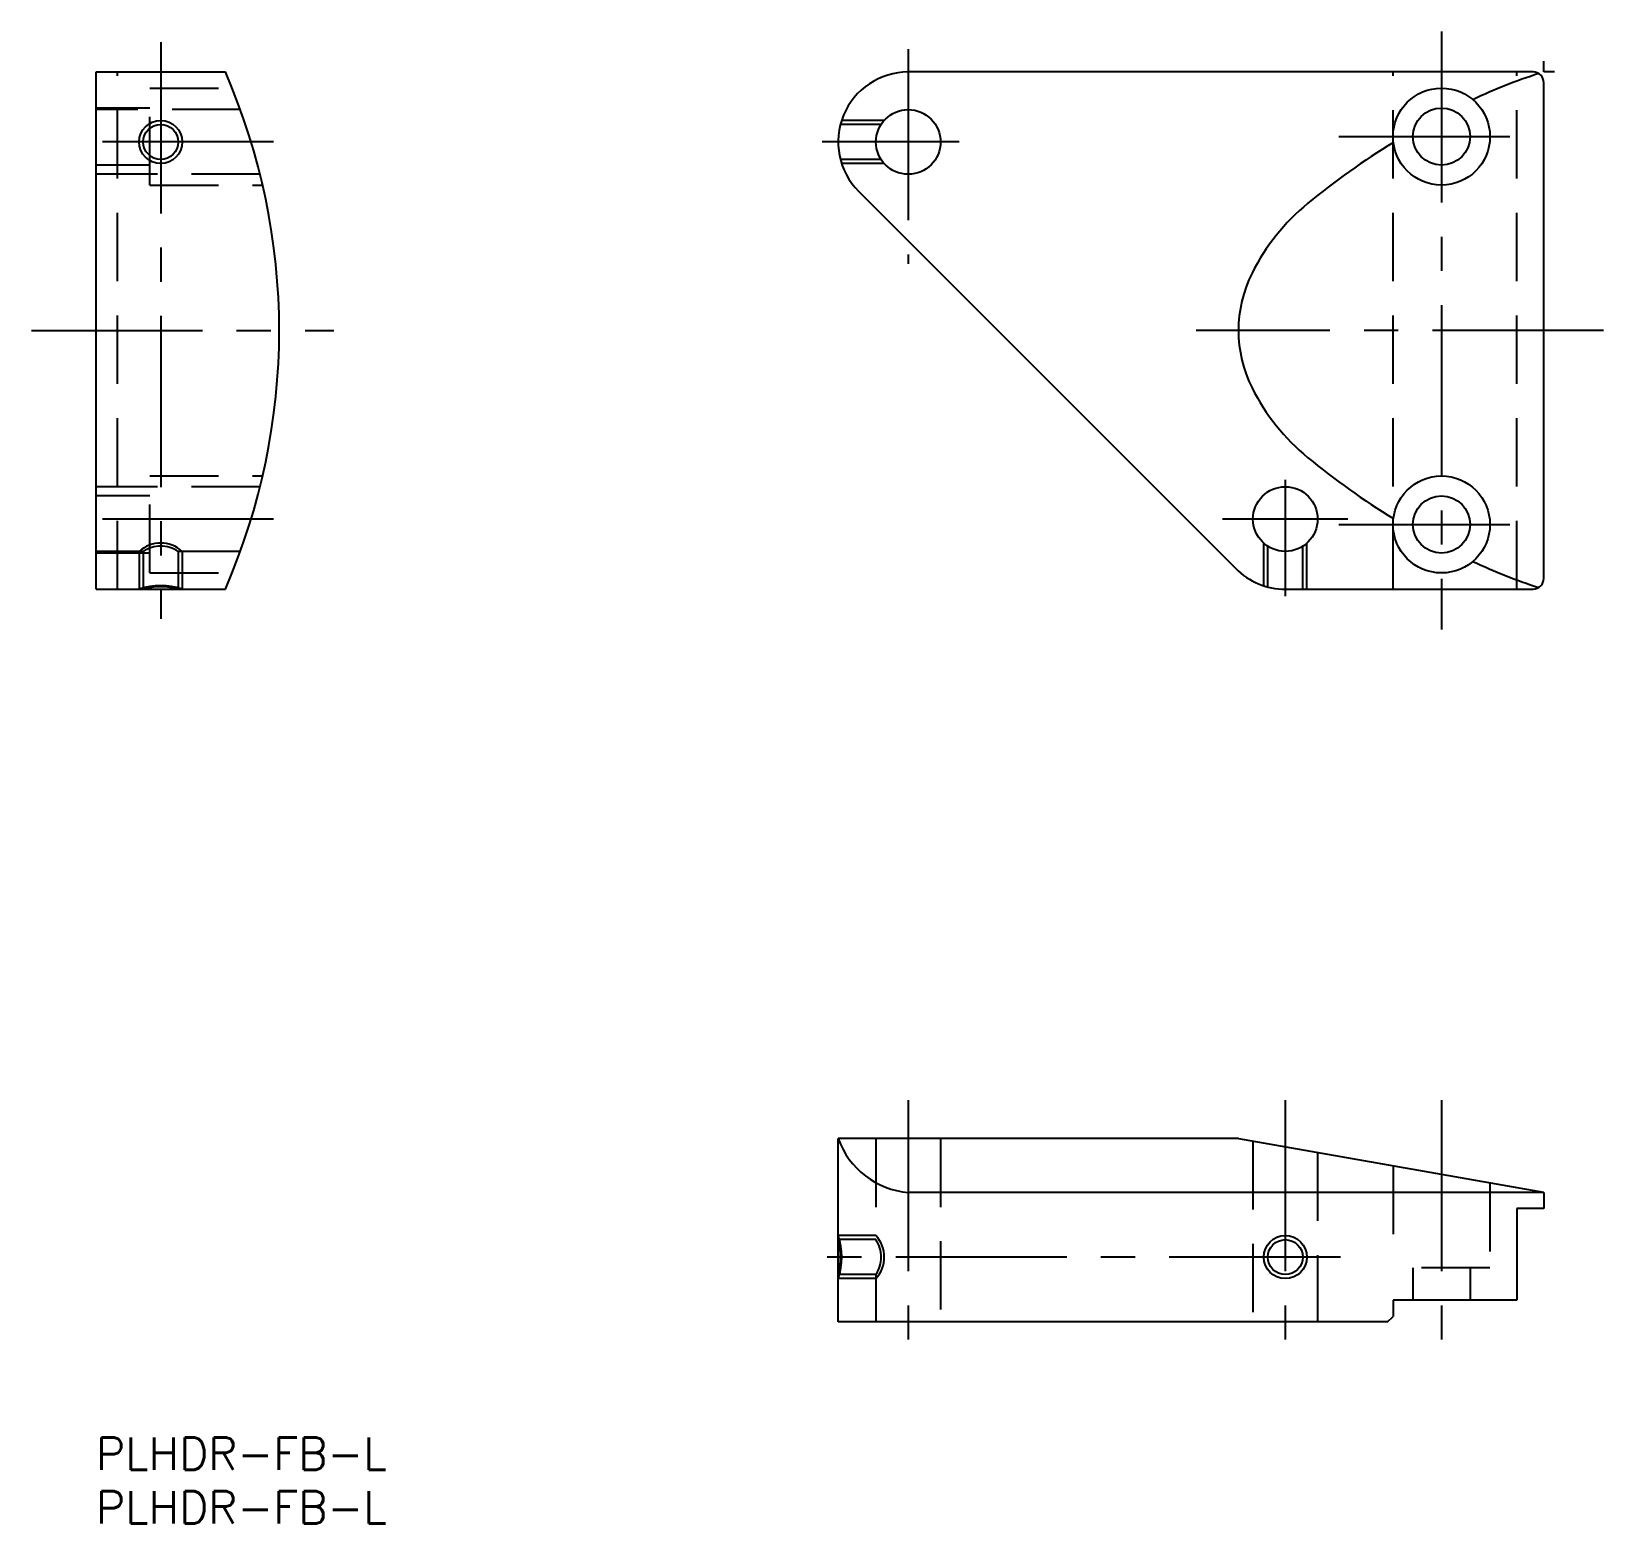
# Model space of a CAD drawing. Extents: x -6 to 140, y -8 to 130.
import ezdxf

# ---------------------------------------------------------------- set-up
doc = ezdxf.new("R2010")
doc.units = 0
doc.header["$LTSCALE"] = 0.5
doc.linetypes.add('CENTER', pattern=[50.8, 31.75, -6.35, 6.35, -6.35])
doc.linetypes.add('DASHED', pattern=[19.05, 12.7, -6.35])
doc.layers.get('0').update_dxf_attribs({"linetype": 'CONTINUOUS'})
doc.layers.add('CENTER', color=1, linetype='CENTER')
doc.styles.get("Standard").update_dxf_attribs({"font": 'txt.shx', "height": 3, "bigfont": 'bigfont.shx'})

# ---------------------------------------------------------------- blocks, each defined once
blk = doc.blocks.new('*U43')
at = {"color": 7, "linetype": 'CONTINUOUS'}
for p in [(0, -3), (0, -8)]:
    blk.add_text('PLHDR-FB-L', height=3, dxfattribs=at).set_placement(p)

msp = doc.modelspace()

# ---------------------------------------------------------------- linework, layer by layer
at = {"color": 7, "linetype": 'CONTINUOUS'}
for p, q in [((134.39, 126.73), (134.39, 127.73)), ((0, 126.73), (12, 126.73)), ((0, 78.73), (0, 126.73)), ((133.39, 126.73), (75.39, 126.73)), ((135.39, 126.73), (134.39, 126.73)), ((134.39, 79.73), (134.39, 125.73)), ((70.8, 115.64), (105.8, 80.64)), ((0, 78.73), (12, 78.73)), ((110.39, 78.73), (133.39, 78.73)), ((68.89, 10.73), (68.89, 27.73)), ((105.99, 27.73), (68.89, 27.73)), ((134.39, 22.73), (106.08, 27.72)), ((134.39, 22.73), (75.39, 22.73)), ((134.39, 22.73), (134.39, 21.23)), ((131.89, 21.23), (131.89, 12.73)), ((134.39, 21.23), (131.89, 21.23)), ((120.39, 12.73), (120.39, 11.23)), ((131.89, 12.73), (120.39, 12.73)), ((119.89, 10.73), (68.89, 10.73)), ((119.89, 10.73), (120.39, 11.23))]:
    msp.add_line(p, q, dxfattribs=at)
at = {"color": 3, "linetype": 'DASHED'}
for p, q in [((2, 78.73), (2, 126.73)), ((120.39, 78.73), (120.39, 126.73)), ((131.89, 78.73), (131.89, 126.73)), ((5, 116.23), (5, 125.23)), ((5, 125.23), (12.63, 125.23)), ((5, 123.38), (0, 123.38)), ((13.4, 123.23), (0, 123.23)), ((72.87, 121.85), (69.1, 121.85)), ((73.16, 122.23), (69.21, 122.23)), ((72.87, 118.61), (69.1, 118.61)), ((73.16, 118.23), (69.21, 118.23)), ((5, 118.08), (0, 118.08)), ((15.22, 117.23), (0, 117.23)), ((5, 116.23), (15.46, 116.23)), ((5, 80.23), (5, 89.23)), ((5, 89.23), (15.46, 89.23)), ((15.22, 88.23), (0, 88.23)), ((5, 87.38), (0, 87.38)), ((4.38, 82.23), (0, 82.23)), ((5, 82.08), (0, 82.08)), ((4, 82.23), (4, 78.73)), ((4.38, 82.23), (4.38, 78.73)), ((13.4, 82.23), (7.62, 82.23)), ((7.62, 82.23), (7.62, 78.73)), ((8, 82.23), (8, 78.73)), ((108.39, 79.05), (108.39, 83)), ((108.77, 78.94), (108.77, 82.71)), ((112.01, 78.73), (112.01, 82.71)), ((112.39, 78.73), (112.39, 83)), ((5, 80.23), (12.63, 80.23)), ((72.39, 27.73), (72.39, 18.35)), ((78.39, 27.73), (78.39, 10.73)), ((107.39, 27.49), (107.39, 10.73)), ((113.39, 26.44), (113.39, 10.73)), ((120.39, 25.2), (120.39, 15.73)), ((129.39, 23.61), (129.39, 15.73)), ((72.39, 18.73), (68.89, 18.73)), ((72.39, 18.35), (68.89, 18.35)), ((72.39, 15.11), (68.89, 15.11)), ((72.39, 14.73), (68.89, 14.73)), ((72.39, 15.11), (72.39, 10.73)), ((129.39, 15.73), (120.39, 15.73)), ((122.24, 15.73), (122.24, 12.73)), ((127.54, 15.73), (127.54, 12.73))]:
    msp.add_line(p, q, dxfattribs=at)
at = {"color": 7, "linetype": 'CONTINUOUS'}
for centre, radius in [((124.89, 120.73), 4.5), ((75.39, 120.23), 3), ((124.89, 120.73), 2.65), ((6, 120.23), 1.62), ((124.89, 84.73), 4.5), ((110.39, 85.23), 3), ((124.89, 84.73), 2.65), ((110.39, 16.73), 1.62)]:
    msp.add_circle(centre, radius, dxfattribs=at)
at = {"color": 3, "linetype": 'CONTINUOUS'}
for centre in [(6, 120.23), (110.39, 16.73)]:
    msp.add_circle(centre, 2, dxfattribs=at)
at = {"color": 7, "linetype": 'CONTINUOUS'}
for centre, radius, start, end in [((-43.1, 102.73), 60.1, 336.4634, 23.5366), ((75.39, 120.23), 6.5, 90, 225), ((148.25, 81.51), 47.29, 107.6397, 115.6095), ((133.39, 125.73), 1, 0, 90), ((158.25, 58.66), 72.23, 121.5797, 129.3402), ((125.23, 99.04), 20.07, 129.4979, 153.2757), ((117.89, 102.73), 11.85, 153.2756, 206.7244), ((125.23, 106.43), 20.07, 206.7243, 230.5021), ((158.25, 146.81), 72.23, 230.6598, 238.4203), ((110.39, 85.23), 6.5, 225, 270), ((148.25, 123.95), 47.29, 244.3905, 252.3603), ((6, 72.44), 6.5, 75.5589, 104.4411), ((133.39, 79.73), 1, 270, 0), ((76.03, 30.28), 7.58, 199.6747, 265.1881), ((105.99, 27.23), 0.5, 80, 90), ((62.6, 16.73), 6.5, 345.5589, 14.4411)]:
    msp.add_arc(centre, radius, start, end, dxfattribs=at)
at = {"color": 3, "linetype": 'DASHED'}
for centre, start, end in [((6, 80), 48.1897, 131.8103), ((6, 79.71), 57.2937, 122.7063), ((70.16, 16.73), 318.1897, 41.8103), ((69.87, 16.73), 327.2937, 32.7063)]:
    msp.add_arc(centre, 3, start, end, dxfattribs=at)
at = {"color": 3, "linetype": 'CONTINUOUS'}
for centre, start, end in [((6, 72.55), 72.0798, 107.9202), ((62.71, 16.73), 342.0798, 17.9202)]:
    msp.add_arc(centre, 6.5, start, end, dxfattribs=at)
at = {"layer": 'CENTER', "color": 1, "linetype": 'CENTER'}
for p, q in [((124.89, 130.49), (124.89, 74.97)), ((6, 129.48), (6, 75.98)), ((75.39, 128.85), (75.39, 108.92)), ((16.48, 120.23), (-2, 120.23)), ((80.13, 120.23), (67.41, 120.23)), ((115.35, 120.73), (134.43, 120.73)), ((-6, 102.73), (22.06, 102.73)), ((139.93, 102.73), (102.11, 102.73)), ((110.39, 88.87), (110.39, 78.09)), ((16.48, 85.23), (-2, 85.23)), ((116.21, 85.23), (104.57, 85.23)), ((115.35, 84.73), (134.43, 84.73)), ((75.39, 31.3), (75.39, 6.72)), ((110.39, 31.3), (110.39, 6.72)), ((124.89, 31.3), (124.89, 6.72)), ((115.5, 16.73), (66.1, 16.73))]:
    msp.add_line(p, q, dxfattribs=at)

# ---------------------------------------------------------------- block references
at = {"color": 7, "linetype": 'CONTINUOUS'}
msp.add_blockref('*U43', (0, 0), dxfattribs=at)

doc.saveas('drawing.dxf')
